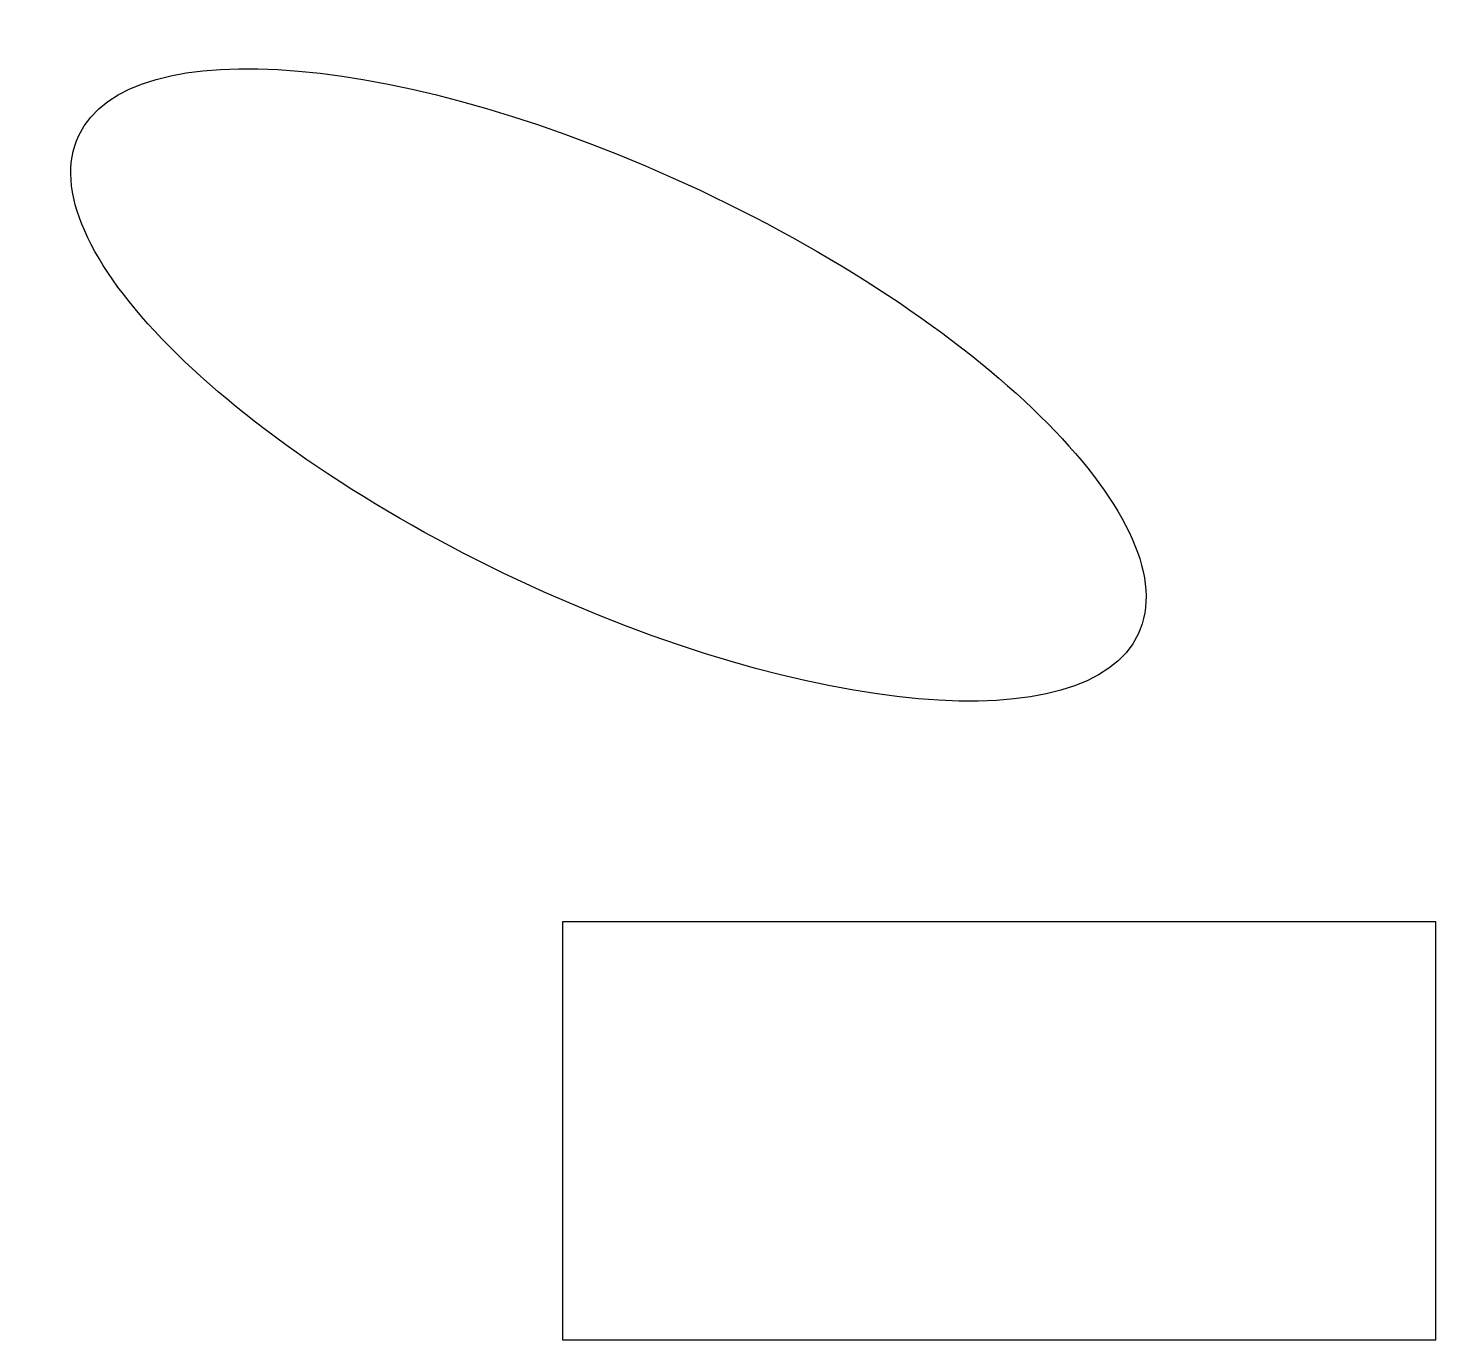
# Model space of a CAD drawing. Header units: inches. Extents: x 11.4 to 27.4, y 2.6 to 17.5.
import ezdxf

# ---------------------------------------------------------------- set-up
doc = ezdxf.new("R2010")
doc.units = ezdxf.units.IN
doc.header["$MEASUREMENT"] = 0

msp = doc.modelspace()

# ---------------------------------------------------------------- linework, layer by layer
msp.add_lwpolyline([(17.508, 2.556), (27.433, 2.556), (27.433, 7.306), (17.508, 7.306)], close=True)
msp.add_ellipse((18.03, 13.41), major_axis=(6.02, -2.833), ratio=0.367404)

doc.saveas('drawing.dxf')
